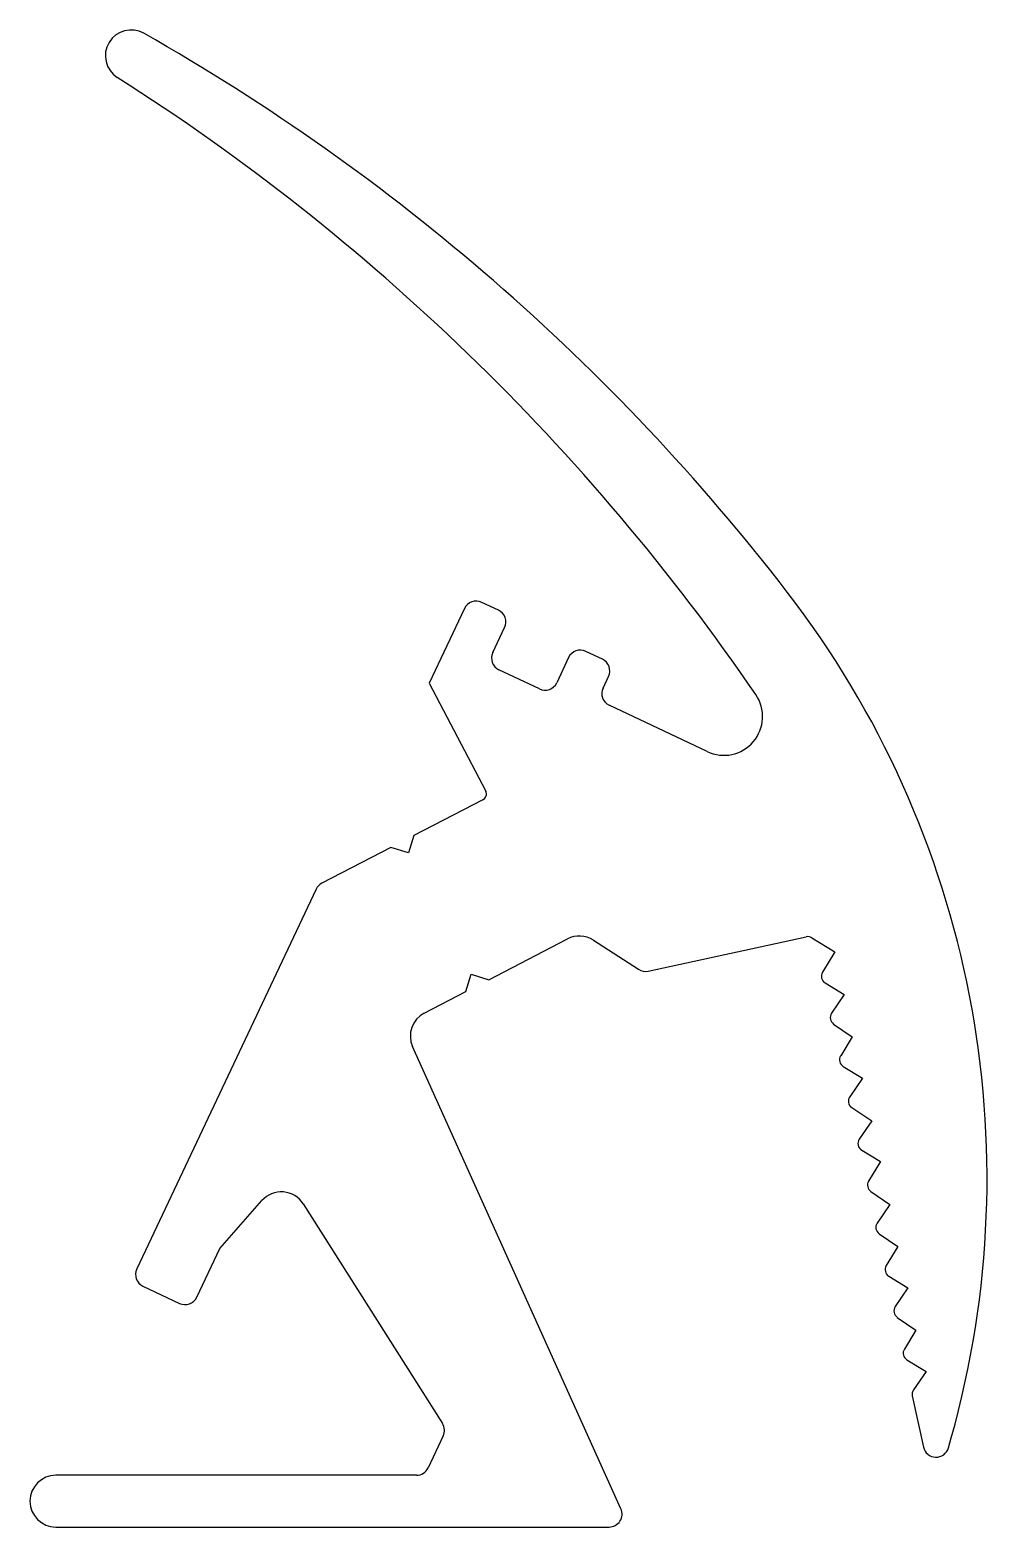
# Model space of a CAD drawing. Extents: x 653.9 to 690.9, y 416.8 to 474.7.
import ezdxf

# ---------------------------------------------------------------- set-up
doc = ezdxf.new("R2010")
doc.units = 0
doc.layers.get('0').update_dxf_attribs({"linetype": 'CONTINUOUS'})

msp = doc.modelspace()

# ---------------------------------------------------------------- linework, layer by layer
at = {"color": 0}
for p, q in [((671.987, 452.236, -25.828), (671.34, 452.541, -25.828)), ((670.675, 452.303, -25.828), (669.313, 449.421, -25.828)), ((671.768, 450.602, -25.828), (672.226, 451.57, -25.828)), ((674.698, 450.409, -25.828), (674.238, 449.435, -25.828)), ((676.002, 450.346, -25.828), (675.364, 450.648, -25.828)), ((673.572, 449.196, -25.828), (672.007, 449.936, -25.828)), ((676.027, 449.228, -25.828), (676.24, 449.68, -25.828)), ((669.313, 449.421, -25.828), (671.496, 445.25, -25.828)), ((680.053, 446.774, -25.828), (676.265, 448.563, -25.828)), ((671.389, 444.912, -25.828), (668.723, 443.531, -25.828)), ((668.723, 443.531, -25.828), (668.509, 442.857, -25.828)), ((667.835, 443.071, -25.828), (665.168, 441.69, -25.828)), ((668.509, 442.857, -25.828), (667.835, 443.071, -25.828)), ((664.946, 441.459, -25.828), (658.013, 426.782, -25.828)), ((671.609, 437.96, -25.828), (674.652, 439.537, -25.828)), ((675.655, 439.488, -25.828), (677.397, 438.363, -25.828)), ((677.774, 438.294, -25.828), (683.874, 439.618, -25.828)), ((684.093, 439.582, -25.828), (684.985, 439.039, -25.828)), ((684.985, 439.039, -25.828), (684.509, 438.246, -25.828)), ((670.721, 437.5, -25.828), (670.935, 438.174, -25.828)), ((670.935, 438.174, -25.828), (671.609, 437.96, -25.828)), ((669.122, 436.672, -25.828), (670.721, 437.5, -25.828)), ((684.61, 437.835, -25.828), (685.349, 437.385, -25.828)), ((685.349, 437.385, -25.828), (684.859, 436.665, -25.828)), ((684.938, 436.248, -25.828), (685.658, 435.757, -25.828)), ((685.658, 435.757, -25.828), (685.21, 435.019, -25.828)), ((676.719, 417.514, -25.828), (668.67, 435.373, -25.828)), ((685.31, 434.607, -25.828), (686.048, 434.158, -25.828)), ((686.048, 434.158, -25.828), (685.559, 433.44, -25.828)), ((685.64, 433.021, -25.828), (686.412, 432.504, -25.828)), ((686.412, 432.504, -25.828), (685.93, 431.797, -25.828)), ((686.023, 431.371, -25.828), (686.747, 430.931, -25.828)), ((686.747, 430.931, -25.828), (686.291, 430.18, -25.828)), ((661.218, 427.577, -25.828), (662.848, 429.423, -25.828)), ((664.442, 429.297, -25.828), (669.824, 420.809, -25.828)), ((686.378, 429.776, -25.828), (687.111, 429.277, -25.828)), ((687.111, 429.277, -25.828), (686.62, 428.556, -25.828)), ((686.699, 428.14, -25.828), (687.42, 427.649, -25.828)), ((660.327, 425.689, -25.828), (661.218, 427.577, -25.828)), ((687.42, 427.649, -25.828), (686.971, 426.911, -25.828)), ((687.072, 426.499, -25.828), (687.81, 426.05, -25.828)), ((658.252, 426.116, -25.828), (659.661, 425.451, -25.828)), ((687.81, 426.05, -25.828), (687.319, 425.329, -25.828)), ((687.398, 424.913, -25.828), (688.119, 424.422, -25.828)), ((688.119, 424.422, -25.828), (687.67, 423.684, -25.828)), ((687.771, 423.272, -25.828), (688.509, 422.823, -25.828)), ((688.509, 422.823, -25.828), (688.022, 422.109, -25.828)), ((687.977, 421.876, -25.828), (688.406, 419.902, -25.828)), ((669.854, 420.328, -25.828), (669.271, 419.095, -25.828)), ((689.376, 419.873, -25.828), (689.485, 420.259, -25.828)), ((668.819, 418.809, -25.828), (654.884, 418.809, -25.828)), ((654.884, 416.809, -25.828), (676.263, 416.809, -25.828))]:
    msp.add_line(p, q, dxfattribs=at)
for centre, radius, start, end in [((657.795, 473.665, -25.828), 0.996, 60.40872, 237.55308), ((617.102, 402.008, -25.828), 83.402, 37.63669, 60.40872), ((611.407, 400.701, -25.828), 85.465, 34.3921, 57.55308), ((671.127, 452.089, -25.828), 0.5, 64.71594, 154.71594), ((653.776, 430.288, -25.828), 37.09, 344.31156, 37.63669), ((671.774, 451.784, -25.828), 0.5, 334.71594, 64.71594), ((675.15, 450.195, -25.828), 0.5, 64.71594, 154.71594), ((672.22, 450.388, -25.828), 0.5, 154.71594, 244.71594), ((675.788, 449.894, -25.828), 0.5, 334.71594, 64.71594), ((673.786, 449.648, -25.828), 0.5, 244.71594, 334.71594), ((676.479, 449.015, -25.828), 0.5, 154.71594, 244.71594), ((680.694, 448.13, -25.828), 1.5, 244.71594, 34.37369), ((671.274, 445.134, -25.828), 0.25, 297.38452, 27.62233), ((665.398, 441.246, -25.828), 0.5, 117.38452, 154.71594), ((675.112, 438.649, -25.828), 1, 57.1213, 117.38452), ((683.937, 439.325, -25.828), 0.3, 58.70694, 102.25075), ((677.668, 438.783, -25.828), 0.5, 237.1213, 282.25075), ((684.766, 438.091, -25.828), 0.3, 149.00535, 238.70694), ((669.582, 435.784, -25.828), 1, 117.38452, 204.25931), ((685.107, 436.496, -25.828), 0.3, 145.74332, 235.74332), ((685.466, 434.863, -25.828), 0.3, 148.70694, 238.70694), ((685.807, 433.271, -25.828), 0.3, 145.74332, 236.18518), ((686.178, 431.628, -25.828), 0.3, 145.74332, 238.70694), ((686.547, 430.024, -25.828), 0.3, 148.70694, 235.74332), ((663.597, 428.761, -25.828), 1, 32.37831, 138.57161), ((686.868, 428.388, -25.828), 0.3, 145.74332, 235.74332), ((658.465, 426.568, -25.828), 0.5, 154.71594, 244.71594), ((687.228, 426.755, -25.828), 0.3, 148.70694, 238.70694), ((659.875, 425.903, -25.828), 0.5, 244.71594, 334.71594), ((687.567, 425.161, -25.828), 0.3, 145.74332, 235.74332), ((687.927, 423.528, -25.828), 0.3, 148.70694, 238.70694), ((688.27, 421.94, -25.828), 0.3, 145.74332, 192.26181), ((669.402, 420.541, -25.828), 0.5, 334.71594, 32.37831), ((688.895, 420.008, -25.828), 0.5, 192.26181, 344.31156), ((668.819, 419.309, -25.828), 0.5, 270.001, 334.71594), ((654.884, 417.809, -25.828), 1, 90.001, 270), ((676.263, 417.309, -25.828), 0.5, 270, 24.25931)]:
    msp.add_arc(centre, radius, start, end, dxfattribs=at)

doc.saveas('drawing.dxf')
